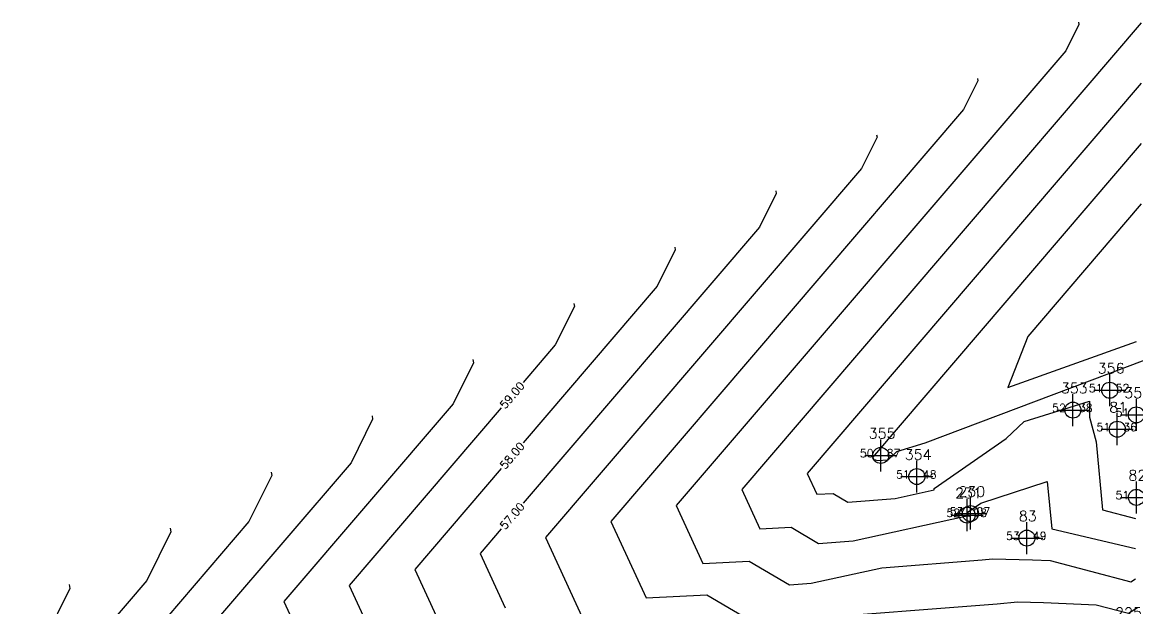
# Model space of a CAD drawing. Header units: millimetres. Extents: x 1412621 to 1412799, y 4931530 to 4931669.
# Drawn here: x 1412633.4 to 1412703.1, y 4931592.7 to 4931629.3 of the extents above; entities that cross this region are included whole.
import ezdxf
from ezdxf.enums import TextEntityAlignment as Align

# ---------------------------------------------------------------- set-up
doc = ezdxf.new("R2010")
doc.units = ezdxf.units.MM
doc.header["$PDMODE"] = 34
doc.header["$PDSIZE"] = 1
for name, color, linetype in [('CIVIL', 50, 'Continuous'), ('CIVIL-DRAW', 80, 'Continuous'), ('CIVIL-NONAME', 130, 'Continuous'), ('CIVIL-TEXT', 240, 'Continuous'), ('CIVIL-Z', 50, 'Continuous'), ('Tcontours0', 7, 'Continuous'), ('Tcontours1', 7, 'Continuous')]:
    doc.layers.add(name, color=color, linetype=linetype)
doc.styles.add('CIVILCADMAIN', font='TXT.SHX')
doc.styles.get("Standard").update_dxf_attribs({"font": 'arial.ttf'})

# ---------------------------------------------------------------- blocks, each defined once
blk = doc.blocks.new('CIVIL-ZZ')
at = {"layer": 'CIVIL-DRAW'}
blk.add_point((0, 0), dxfattribs=at)
at = {"layer": 'CIVIL-NONAME'}
blk.add_attdef('NAME', text='', height=1.8, dxfattribs=at).set_placement((0, 2.1), align=Align.CENTER)
at = {"layer": 'CIVIL-TEXT', "flags": 8}
blk.add_attdef('TEXT', text='', height=2, dxfattribs=at).set_placement((0.2, -3.3), align=Align.CENTER)
at = {"layer": 'CIVIL-Z'}
blk.add_attdef('Z2', (0.75, -0.225), '', height=1.6, dxfattribs=at)
blk.add_attdef('Z1', text='', height=1.6, dxfattribs=at).set_placement((-0.75, -0.225), align=Align.RIGHT)

msp = doc.modelspace()

# ---------------------------------------------------------------- linework, layer by layer
at = {"layer": 'Tcontours0'}
for points in [[(1412693.083, 4931625.826), (1412693.105, 4931625.688), (1412692.213, 4931623.888), (1412670.17, 4931598.157), (1412672.366, 4931593.378), (1412676.173, 4931593.569), (1412679.499, 4931591.604), (1412680.059, 4931591.646), (1412681.879, 4931592.047), (1412694.306, 4931593.002), (1412695.574, 4931593.129), (1412697.2, 4931593.093), (1412700.486, 4931592.952), (1412702.524, 4931592.418), (1412703.084, 4931592.779)], [(1412703.317, 4931617.992), (1412696.217, 4931609.704), (1412694.976, 4931606.524), (1412703.011, 4931609.396)], [(1412661.549, 4931608.266), (1412661.58, 4931608.069), (1412660.309, 4931605.504), (1412649.734, 4931593.161), (1412652.102, 4931588.008), (1412652.432, 4931587.729), (1412656.832, 4931586.069), (1412657.735, 4931585.35), (1412660.234, 4931579.107), (1412660.785, 4931577.509), (1412662.137, 4931577.297), (1412663.195, 4931576.41)]]:
    msp.add_lwpolyline(points, dxfattribs=at)
at = {"layer": 'Tcontours1'}
for points in [[(1412699.389, 4931629.338), (1412699.41, 4931629.211), (1412698.593, 4931627.565), (1412674.257, 4931599.156), (1412675.921, 4931595.536), (1412678.805, 4931595.68), (1412681.325, 4931594.192), (1412682.684, 4931594.294), (1412687.103, 4931595.267), (1412693.379, 4931595.749), (1412694.019, 4931595.813), (1412696.514, 4931595.758), (1412697.624, 4931595.71), (1412702.657, 4931594.392), (1412702.959, 4931594.58)], [(1412703.317, 4931629.307), (1412678.344, 4931600.156), (1412679.475, 4931597.693), (1412681.437, 4931597.792), (1412683.151, 4931596.779), (1412685.309, 4931596.942), (1412692.328, 4931598.487), (1412692.452, 4931598.496), (1412692.464, 4931598.497), (1412692.579, 4931598.495), (1412692.479, 4931598.573), (1412692.492, 4931598.75), (1412693.293, 4931599.307), (1412697.44, 4931600.658), (1412697.717, 4931597.694), (1412702.951, 4931596.464)], [(1412703.317, 4931625.535), (1412682.431, 4931601.155), (1412683.03, 4931599.851), (1412684.069, 4931599.903), (1412684.977, 4931599.367), (1412687.934, 4931599.59), (1412690.373, 4931600.126), (1412690.379, 4931600.205), (1412694.882, 4931603.338), (1412695.99, 4931604.39), (1412700.071, 4931605.663), (1412700.084, 4931604.661), (1412700.49, 4931603.125), (1412700.888, 4931598.872), (1412702.951, 4931598.334)], [(1412686.776, 4931622.314), (1412686.8, 4931622.164), (1412685.832, 4931620.211), (1412666.083, 4931597.158), (1412668.811, 4931591.221), (1412673.541, 4931591.458), (1412676.19, 4931589.893), (1412677.198, 4931588.211), (1412678.76, 4931588.929), (1412680.565, 4931589.128), (1412695.233, 4931590.255), (1412697.129, 4931590.445), (1412697.885, 4931590.428), (1412701.371, 4931590.278), (1412702.012, 4931589.108), (1412702.286, 4931588.847), (1412703.222, 4931589.07)], [(1412703.317, 4931621.764), (1412686.518, 4931602.154), (1412686.585, 4931602.008), (1412686.701, 4931602.014), (1412686.803, 4931601.954), (1412687.499, 4931602.007), (1412688.035, 4931602.516), (1412689.807, 4931603.069), (1412703.55, 4931608.261)], [(1412680.469, 4931618.802), (1412680.495, 4931618.64), (1412679.451, 4931616.534), (1412664.683, 4931599.296)], [(1412674.162, 4931615.29), (1412674.19, 4931615.116), (1412673.07, 4931612.858), (1412664.683, 4931603.067)], [(1412667.855, 4931611.778), (1412667.885, 4931611.592), (1412666.689, 4931609.181), (1412664.683, 4931606.839)], [(1412655.242, 4931604.754), (1412655.275, 4931604.545), (1412653.928, 4931601.827), (1412645.647, 4931592.161), (1412647.502, 4931588.126), (1412647.969, 4931587.73), (1412654.218, 4931585.373), (1412655.5, 4931584.351), (1412659.05, 4931575.486), (1412659.334, 4931574.663), (1412661.281, 4931574.357), (1412663.071, 4931572.569)], [(1412663.317, 4931605.244), (1412653.821, 4931594.16), (1412656.703, 4931587.889), (1412656.894, 4931587.728), (1412659.445, 4931586.765), (1412659.969, 4931586.348), (1412661.418, 4931582.728), (1412662.237, 4931580.355), (1412662.993, 4931580.236), (1412663.195, 4931580.067)], [(1412648.935, 4931601.243), (1412648.97, 4931601.021), (1412647.547, 4931598.15), (1412641.56, 4931591.162), (1412642.901, 4931588.245), (1412643.507, 4931587.731), (1412651.604, 4931584.677), (1412653.266, 4931583.353), (1412657.866, 4931571.864), (1412657.882, 4931571.818), (1412660.425, 4931571.418), (1412660.883, 4931571.034), (1412663.258, 4931569.998), (1412663.131, 4931569.578)], [(1412663.317, 4931601.472), (1412657.909, 4931595.159), (1412661.304, 4931587.771), (1412661.356, 4931587.726), (1412662.059, 4931587.462), (1412662.203, 4931587.347), (1412662.602, 4931586.35), (1412663.195, 4931583.723)], [(1412663.317, 4931597.701), (1412661.996, 4931596.158), (1412663.562, 4931592.751)], [(1412636.321, 4931594.219), (1412636.36, 4931593.974), (1412634.785, 4931590.797), (1412633.386, 4931589.164), (1412633.699, 4931588.482), (1412634.582, 4931587.733), (1412646.377, 4931583.285), (1412648.798, 4931581.356), (1412652.161, 4931572.956), (1412653.505, 4931570.913), (1412654.873, 4931569.014), (1412658.029, 4931563.343), (1412658.137, 4931563.227), (1412658.292, 4931562.98), (1412658.466, 4931563.059), (1412661.325, 4931563.843), (1412661.439, 4931563.846), (1412663.09, 4931562.897)]]:
    msp.add_lwpolyline(points, dxfattribs=at)
at = {"layer": 'Tcontours1', "elevation": 63}
msp.add_lwpolyline([(1412642.628, 4931597.731), (1412642.665, 4931597.497), (1412641.166, 4931594.474), (1412637.473, 4931590.163), (1412638.3, 4931588.363), (1412639.045, 4931587.732), (1412648.991, 4931583.981), (1412651.032, 4931582.354), (1412655.065, 4931572.281), (1412655.717, 4931571.291), (1412656.379, 4931570.371), (1412658.02, 4931567.422), (1412659.304, 4931567.323), (1412660.728, 4931567.718), (1412663.131, 4931566.09)], dxfattribs=at)

# ---------------------------------------------------------------- block references
at = {"layer": 'CIVIL'}
ref = msp.add_blockref('CIVIL-ZZ', (1412701.344, 4931606.349, 51.524), dxfattribs=dict(at, xscale=0.5, yscale=0.5))
ref.add_attrib('Z2', '52', (1412701.719, 4931606.236, 51.524), dxfattribs={"layer": 'CIVIL-Z', "height": 0.5, "style": 'CIVILCADMAIN'})
ref.add_attrib('Z1', '51', (1412700.044, 4931606.236, 51.524), dxfattribs={"layer": 'CIVIL-Z', "height": 0.5, "style": 'CIVILCADMAIN'})
ref.add_attrib('NAME', '356', (1412700.594, 4931607.399, 51.524), dxfattribs={"layer": 'CIVIL-NONAME', "height": 0.65, "style": 'CIVILCADMAIN'})
ref = msp.add_blockref('CIVIL-ZZ', (1412699.044, 4931605.11, 52.384), dxfattribs=dict(at, xscale=0.5, yscale=0.5))
ref.add_attrib('Z2', '38', (1412699.419, 4931604.997, 52.384), dxfattribs={"layer": 'CIVIL-Z', "height": 0.5, "style": 'CIVILCADMAIN'})
ref.add_attrib('Z1', '52', (1412697.744, 4931604.997, 52.384), dxfattribs={"layer": 'CIVIL-Z', "height": 0.5, "style": 'CIVILCADMAIN'})
ref.add_attrib('NAME', '353', (1412698.294, 4931606.16, 52.384), dxfattribs={"layer": 'CIVIL-NONAME', "height": 0.65, "style": 'CIVILCADMAIN'})
ref = msp.add_blockref('CIVIL-ZZ', (1412703.007, 4931604.814, 51.674), dxfattribs=dict(at, xscale=0.5, yscale=0.5))
ref.add_attrib('Z2', '67', (1412703.382, 4931604.702, 51.674), dxfattribs={"layer": 'CIVIL-Z', "height": 0.5, "style": 'CIVILCADMAIN'})
ref.add_attrib('Z1', '51', (1412701.707, 4931604.702, 51.674), dxfattribs={"layer": 'CIVIL-Z', "height": 0.5, "style": 'CIVILCADMAIN'})
ref.add_attrib('NAME', '357', (1412702.257, 4931605.864, 51.674), dxfattribs={"layer": 'CIVIL-NONAME', "height": 0.65, "style": 'CIVILCADMAIN'})
ref = msp.add_blockref('CIVIL-ZZ', (1412701.817, 4931603.913, 51.36), dxfattribs=dict(at, xscale=0.5, yscale=0.5))
ref.add_attrib('Z2', '36', (1412702.192, 4931603.8, 51.36), dxfattribs={"layer": 'CIVIL-Z', "height": 0.5, "style": 'CIVILCADMAIN'})
ref.add_attrib('Z1', '51', (1412700.517, 4931603.8, 51.36), dxfattribs={"layer": 'CIVIL-Z', "height": 0.5, "style": 'CIVILCADMAIN'})
ref.add_attrib('NAME', '81', (1412701.317, 4931604.963, 51.36), dxfattribs={"layer": 'CIVIL-NONAME', "height": 0.65, "style": 'CIVILCADMAIN'})
ref = msp.add_blockref('CIVIL-ZZ', (1412687.033, 4931602.28, 50.874), dxfattribs=dict(at, xscale=0.5, yscale=0.5))
ref.add_attrib('Z2', '87', (1412687.408, 4931602.168, 50.874), dxfattribs={"layer": 'CIVIL-Z', "height": 0.5, "style": 'CIVILCADMAIN'})
ref.add_attrib('Z1', '50', (1412685.733, 4931602.168, 50.874), dxfattribs={"layer": 'CIVIL-Z', "height": 0.5, "style": 'CIVILCADMAIN'})
ref.add_attrib('NAME', '355', (1412686.283, 4931603.33, 50.874), dxfattribs={"layer": 'CIVIL-NONAME', "height": 0.65, "style": 'CIVILCADMAIN'})
ref = msp.add_blockref('CIVIL-ZZ', (1412689.289, 4931600.956, 51.484), dxfattribs=dict(at, xscale=0.5, yscale=0.5))
ref.add_attrib('Z2', '48', (1412689.664, 4931600.844, 51.484), dxfattribs={"layer": 'CIVIL-Z', "height": 0.5, "style": 'CIVILCADMAIN'})
ref.add_attrib('Z1', '51', (1412687.989, 4931600.844, 51.484), dxfattribs={"layer": 'CIVIL-Z', "height": 0.5, "style": 'CIVILCADMAIN'})
ref.add_attrib('NAME', '354', (1412688.539, 4931602.006, 51.484), dxfattribs={"layer": 'CIVIL-NONAME', "height": 0.65, "style": 'CIVILCADMAIN'})
ref = msp.add_blockref('CIVIL-ZZ', (1412703.012, 4931599.661, 51.33), dxfattribs=dict(at, xscale=0.5, yscale=0.5))
ref.add_attrib('Z2', '33', (1412703.387, 4931599.548, 51.33), dxfattribs={"layer": 'CIVIL-Z', "height": 0.5, "style": 'CIVILCADMAIN'})
ref.add_attrib('Z1', '51', (1412701.712, 4931599.548, 51.33), dxfattribs={"layer": 'CIVIL-Z', "height": 0.5, "style": 'CIVILCADMAIN'})
ref.add_attrib('NAME', '82', (1412702.512, 4931600.711, 51.33), dxfattribs={"layer": 'CIVIL-NONAME', "height": 0.65, "style": 'CIVILCADMAIN'})
ref = msp.add_blockref('CIVIL-ZZ', (1412692.433, 4931598.551, 52.98), dxfattribs=dict(at, xscale=0.5, yscale=0.5))
ref.add_attrib('Z2', '98', (1412692.808, 4931598.439, 52.98), dxfattribs={"layer": 'CIVIL-Z', "height": 0.5, "style": 'CIVILCADMAIN'})
ref.add_attrib('Z1', '52', (1412691.133, 4931598.439, 52.98), dxfattribs={"layer": 'CIVIL-Z', "height": 0.5, "style": 'CIVILCADMAIN'})
ref.add_attrib('NAME', '231', (1412691.683, 4931599.601, 52.98), dxfattribs={"layer": 'CIVIL-NONAME', "height": 0.65, "style": 'CIVILCADMAIN'})
ref = msp.add_blockref('CIVIL-ZZ', (1412692.64, 4931598.648, 53.07), dxfattribs=dict(at, xscale=0.5, yscale=0.5))
ref.add_attrib('Z2', '07', (1412693.015, 4931598.536, 53.07), dxfattribs={"layer": 'CIVIL-Z', "height": 0.5, "style": 'CIVILCADMAIN'})
ref.add_attrib('Z1', '53', (1412691.34, 4931598.536, 53.07), dxfattribs={"layer": 'CIVIL-Z', "height": 0.5, "style": 'CIVILCADMAIN'})
ref.add_attrib('NAME', '230', (1412691.89, 4931599.698, 53.07), dxfattribs={"layer": 'CIVIL-NONAME', "height": 0.65, "style": 'CIVILCADMAIN'})
ref = msp.add_blockref('CIVIL-ZZ', (1412696.164, 4931597.117, 53.49), dxfattribs=dict(at, xscale=0.5, yscale=0.5))
ref.add_attrib('Z2', '49', (1412696.539, 4931597.004, 53.49), dxfattribs={"layer": 'CIVIL-Z', "height": 0.5, "style": 'CIVILCADMAIN'})
ref.add_attrib('Z1', '53', (1412694.864, 4931597.004, 53.49), dxfattribs={"layer": 'CIVIL-Z', "height": 0.5, "style": 'CIVILCADMAIN'})
ref.add_attrib('NAME', '83', (1412695.664, 4931598.167, 53.49), dxfattribs={"layer": 'CIVIL-NONAME', "height": 0.65, "style": 'CIVILCADMAIN'})
ref = msp.add_blockref('CIVIL-ZZ', (1412702.433, 4931591.076, 55.68), dxfattribs=dict(at, xscale=0.5, yscale=0.5))
ref.add_attrib('Z2', '68', (1412702.808, 4931590.963, 55.68), dxfattribs={"layer": 'CIVIL-Z', "height": 0.5, "style": 'CIVILCADMAIN'})
ref.add_attrib('Z1', '55', (1412701.133, 4931590.963, 55.68), dxfattribs={"layer": 'CIVIL-Z', "height": 0.5, "style": 'CIVILCADMAIN'})
ref.add_attrib('NAME', '225', (1412701.683, 4931592.126, 55.68), dxfattribs={"layer": 'CIVIL-NONAME', "height": 0.65, "style": 'CIVILCADMAIN'})

# ---------------------------------------------------------------- texts
at = {"layer": 'Tcontours1', "style": 'CIVILCADMAIN'}
for s, p in [('59.00', (1412664, 4931606.041, 59)), ('58.00', (1412664, 4931602.27, 58)), ('57.00', (1412664, 4931598.498, 57))]:
    msp.add_text(s, height=0.5, rotation=49.4144, dxfattribs=at).set_placement(p, align=Align.MIDDLE_CENTER)

doc.saveas('drawing.dxf')
